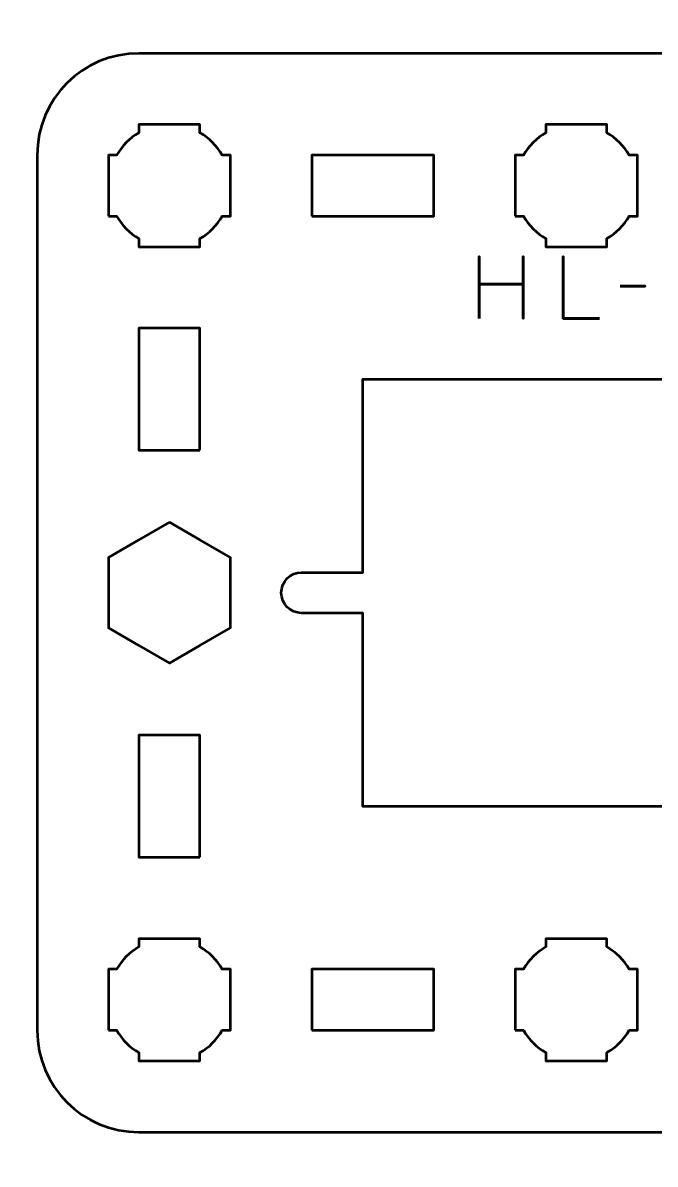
# Model space of a CAD drawing. Header units: centimetres. Extents: x -21 to 0, y -29.7 to 0.
# Drawn here: x -10.22 to -7.11, y -21.07 to -15.46 of the extents above; entities that cross this region are included whole.
import ezdxf

# ---------------------------------------------------------------- set-up
doc = ezdxf.new("R2010")
doc.units = ezdxf.units.CM
doc.header["$MEASUREMENT"] = 0
doc.layers.add('Layer 1', color=7, linetype='Continuous')

msp = doc.modelspace()

# ---------------------------------------------------------------- linework, layer by layer
at = {"layer": 'Layer 1', "color": 1, "lineweight": 53}
msp.add_open_spline([(-21.00003, -29.19995), (-21.00003, -29.19995), (-21.00003, -2.89992), (-21.00003, -2.89992), (-21.00003, -2.89992), (-21.00003, -2.81709), (-20.93286, -2.74992), (-20.85003, -2.74992), (-20.85003, -2.74992), (-20.7672, -2.74992), (-20.70003, -2.68275), (-20.70003, -2.59992), (-20.70003, -2.59992), (-20.70003, -2.51709), (-20.7672, -2.44992), (-20.85003, -2.44992), (-20.85003, -2.44992), (-20.93286, -2.44992), (-21.00003, -2.38275), (-21.00003, -2.29992), (-21.00003, -2.29992), (-21.00003, -2.21709), (-20.93286, -2.14992), (-20.85003, -2.14992), (-20.85003, -2.14992), (-20.7672, -2.14992), (-20.70003, -2.08275), (-20.70003, -1.99992), (-20.70003, -1.99992), (-20.70003, -1.91709), (-20.7672, -1.84992), (-20.85003, -1.84992), (-20.85003, -1.84992), (-20.93286, -1.84992), (-21.00003, -1.78275), (-21.00003, -1.69992), (-21.00003, -1.69992), (-21.00003, -1.61709), (-20.93286, -1.54992), (-20.85003, -1.54992), (-20.85003, -1.54992), (-20.7672, -1.54992), (-20.70003, -1.48275), (-20.70003, -1.39992), (-20.70003, -1.39992), (-20.70003, -1.31709), (-20.7672, -1.24992), (-20.85003, -1.24992), (-20.85003, -1.24992), (-20.93286, -1.24992), (-21.00003, -1.18275), (-21.00003, -1.09992), (-21.00003, -1.09992), (-21.00003, -1.09992), (-21.00003, -0.49992), (-21.00003, -0.49992), (-21.00003, -0.49992), (-21.00003, -0.22295), (-20.77694, 0.00004), (-20.49994, 0.00004), (-20.49994, 0.00004), (-20.49994, 0.00004), (-0.50008, 0.00004), (-0.50008, 0.00004), (-0.50008, 0.00004), (-0.22294, 0.00004), (0.00002, -0.22295), (0.00002, -0.49992), (0.00002, -0.49992), (0.00002, -0.49992), (0.00002, -29.19995), (0.00002, -29.19995), (0.00002, -29.19995), (0.00002, -29.47695), (-0.22294, -29.70004), (-0.50008, -29.70004), (-0.50008, -29.70004), (-0.50008, -29.70004), (-20.49994, -29.70004), (-20.49994, -29.70004), (-20.49994, -29.70004), (-20.77694, -29.70004), (-21.00003, -29.47695), (-21.00003, -29.19995)], degree=3, knots=[0, 0, 0, 0, 0.047619, 0.047619, 0.047619, 0.047619, 0.0952381, 0.0952381, 0.0952381, 0.0952381, 0.1428571, 0.1428571, 0.1428571, 0.1428571, 0.1904762, 0.1904762, 0.1904762, 0.1904762, 0.2380952, 0.2380952, 0.2380952, 0.2380952, 0.2857143, 0.2857143, 0.2857143, 0.2857143, 0.3333333, 0.3333333, 0.3333333, 0.3333333, 0.3809524, 0.3809524, 0.3809524, 0.3809524, 0.4285714, 0.4285714, 0.4285714, 0.4285714, 0.4761905, 0.4761905, 0.4761905, 0.4761905, 0.5238095, 0.5238095, 0.5238095, 0.5238095, 0.5714286, 0.5714286, 0.5714286, 0.5714286, 0.6190476, 0.6190476, 0.6190476, 0.6190476, 0.6666667, 0.6666667, 0.6666667, 0.6666667, 0.7142857, 0.7142857, 0.7142857, 0.7142857, 0.7619048, 0.7619048, 0.7619048, 0.7619048, 0.8095238, 0.8095238, 0.8095238, 0.8095238, 0.8571429, 0.8571429, 0.8571429, 0.8571429, 0.9047619, 0.9047619, 0.9047619, 0.9047619, 0.952381, 0.952381, 0.952381, 0.952381, 1, 1, 1, 1], dxfattribs=at)
at = {"layer": 'Layer 1', "color": 3, "lineweight": 53}
msp.add_open_spline([(-0.85004, -20.41233), (-0.85012, -20.68939), (-1.07319, -20.91227), (-1.35014, -20.91227), (-1.35014, -20.91227), (-4.11673, -20.91227), (-6.88335, -20.91227), (-9.64994, -20.91227), (-9.64994, -20.91227), (-9.92694, -20.91227), (-10.15004, -20.68918), (-10.15004, -20.41218), (-10.15004, -20.41218), (-10.15004, -20.41218), (-10.15004, -16.11232), (-10.15004, -16.11232), (-10.15004, -16.11232), (-10.15004, -15.83519), (-9.92694, -15.61223), (-9.64994, -15.61223), (-9.64994, -15.61223), (-6.88335, -15.61223), (-4.11673, -15.61223), (-1.35014, -15.61223), (-1.35014, -15.61223), (-1.07314, -15.61223), (-0.85004, -15.83532), (-0.85004, -16.11232), (-0.85004, -16.11232), (-0.85004, -16.11232), (-0.85004, -20.41233), (-0.85004, -20.41233)], degree=3, knots=[0, 0, 0, 0, 0.125, 0.125, 0.125, 0.125, 0.25, 0.25, 0.25, 0.25, 0.375, 0.375, 0.375, 0.375, 0.5, 0.5, 0.5, 0.5, 0.625, 0.625, 0.625, 0.625, 0.75, 0.75, 0.75, 0.75, 0.875, 0.875, 0.875, 0.875, 1, 1, 1, 1], dxfattribs=at)
at = {"layer": 'Layer 1', "lineweight": 53}
for points, knots in [([(-9.79999, -16.41232), (-9.79999, -16.41232), (-9.79999, -16.2638), (-9.79999, -16.2638), (-9.79999, -16.2638), (-9.79999, -16.2638), (-9.80001, -16.26225), (-9.80001, -16.26225), (-9.80001, -16.26225), (-9.80001, -16.26225), (-9.79999, -16.2607), (-9.79999, -16.2607), (-9.79999, -16.2607), (-9.79999, -16.2607), (-9.79999, -16.11232), (-9.79999, -16.11232), (-9.79999, -16.11232), (-9.79999, -16.11232), (-9.7599, -16.11232), (-9.7599, -16.11232), (-9.7599, -16.11232), (-9.73355, -16.06675), (-9.69555, -16.02877), (-9.65, -16.00241), (-9.65, -16.00241), (-9.65, -16.00241), (-9.65, -15.96232), (-9.65, -15.96232), (-9.65, -15.96232), (-9.65, -15.96232), (-9.50595, -15.96232), (-9.50595, -15.96232), (-9.50595, -15.96232), (-9.50595, -15.96232), (-9.50001, -15.96226), (-9.50001, -15.96226), (-9.50001, -15.96226), (-9.50001, -15.96226), (-9.49407, -15.96232), (-9.49407, -15.96232), (-9.49407, -15.96232), (-9.49407, -15.96232), (-9.35, -15.96232), (-9.35, -15.96232), (-9.35, -15.96232), (-9.35, -15.96232), (-9.35, -16.00239), (-9.35, -16.00239), (-9.35, -16.00239), (-9.30443, -16.02875), (-9.26644, -16.06674), (-9.2401, -16.11232), (-9.2401, -16.11232), (-9.2401, -16.11232), (-9.2, -16.11232), (-9.2, -16.11232), (-9.2, -16.11232), (-9.2, -16.11232), (-9.2, -16.41232), (-9.2, -16.41232), (-9.2, -16.41232), (-9.2, -16.41232), (-9.24019, -16.41232), (-9.24019, -16.41232), (-9.24019, -16.41232), (-9.26653, -16.45782), (-9.30449, -16.49576), (-9.35, -16.5221), (-9.35, -16.5221), (-9.35, -16.5221), (-9.35, -16.56231), (-9.35, -16.56231), (-9.35, -16.56231), (-9.35, -16.56231), (-9.65, -16.56231), (-9.65, -16.56231), (-9.65, -16.56231), (-9.65, -16.56231), (-9.65, -16.52208), (-9.65, -16.52208), (-9.65, -16.52208), (-9.6955, -16.49574), (-9.73346, -16.45781), (-9.7598, -16.41232), (-9.7598, -16.41232), (-9.7598, -16.41232), (-9.79999, -16.41232), (-9.79999, -16.41232)], [0, 0, 0, 0, 0.0454545, 0.0454545, 0.0454545, 0.0454545, 0.0909091, 0.0909091, 0.0909091, 0.0909091, 0.1363636, 0.1363636, 0.1363636, 0.1363636, 0.1818182, 0.1818182, 0.1818182, 0.1818182, 0.2272727, 0.2272727, 0.2272727, 0.2272727, 0.2727273, 0.2727273, 0.2727273, 0.2727273, 0.3181818, 0.3181818, 0.3181818, 0.3181818, 0.3636364, 0.3636364, 0.3636364, 0.3636364, 0.4090909, 0.4090909, 0.4090909, 0.4090909, 0.4545455, 0.4545455, 0.4545455, 0.4545455, 0.5, 0.5, 0.5, 0.5, 0.5454545, 0.5454545, 0.5454545, 0.5454545, 0.5909091, 0.5909091, 0.5909091, 0.5909091, 0.6363636, 0.6363636, 0.6363636, 0.6363636, 0.6818182, 0.6818182, 0.6818182, 0.6818182, 0.7272727, 0.7272727, 0.7272727, 0.7272727, 0.7727273, 0.7727273, 0.7727273, 0.7727273, 0.8181818, 0.8181818, 0.8181818, 0.8181818, 0.8636364, 0.8636364, 0.8636364, 0.8636364, 0.9090909, 0.9090909, 0.9090909, 0.9090909, 0.9545455, 0.9545455, 0.9545455, 0.9545455, 1, 1, 1, 1]), ([(-7.79999, -16.41232), (-7.79999, -16.41232), (-7.79999, -16.2638), (-7.79999, -16.2638), (-7.79999, -16.2638), (-7.79999, -16.2638), (-7.80001, -16.26225), (-7.80001, -16.26225), (-7.80001, -16.26225), (-7.80001, -16.26225), (-7.79999, -16.2607), (-7.79999, -16.2607), (-7.79999, -16.2607), (-7.79999, -16.2607), (-7.79999, -16.11232), (-7.79999, -16.11232), (-7.79999, -16.11232), (-7.79999, -16.11232), (-7.7599, -16.11232), (-7.7599, -16.11232), (-7.7599, -16.11232), (-7.73355, -16.06675), (-7.69555, -16.02877), (-7.65, -16.00241), (-7.65, -16.00241), (-7.65, -16.00241), (-7.65, -15.96232), (-7.65, -15.96232), (-7.65, -15.96232), (-7.65, -15.96232), (-7.50595, -15.96232), (-7.50595, -15.96232), (-7.50595, -15.96232), (-7.50595, -15.96232), (-7.50001, -15.96226), (-7.50001, -15.96226), (-7.50001, -15.96226), (-7.50001, -15.96226), (-7.49407, -15.96232), (-7.49407, -15.96232), (-7.49407, -15.96232), (-7.49407, -15.96232), (-7.35, -15.96232), (-7.35, -15.96232), (-7.35, -15.96232), (-7.35, -15.96232), (-7.35, -16.00239), (-7.35, -16.00239), (-7.35, -16.00239), (-7.30443, -16.02875), (-7.26644, -16.06674), (-7.2401, -16.11232), (-7.2401, -16.11232), (-7.2401, -16.11232), (-7.2, -16.11232), (-7.2, -16.11232), (-7.2, -16.11232), (-7.2, -16.11232), (-7.2, -16.41232), (-7.2, -16.41232), (-7.2, -16.41232), (-7.2, -16.41232), (-7.24019, -16.41232), (-7.24019, -16.41232), (-7.24019, -16.41232), (-7.26653, -16.45782), (-7.30449, -16.49576), (-7.35, -16.5221), (-7.35, -16.5221), (-7.35, -16.5221), (-7.35, -16.56231), (-7.35, -16.56231), (-7.35, -16.56231), (-7.35, -16.56231), (-7.65, -16.56231), (-7.65, -16.56231), (-7.65, -16.56231), (-7.65, -16.56231), (-7.65, -16.52208), (-7.65, -16.52208), (-7.65, -16.52208), (-7.6955, -16.49574), (-7.73346, -16.45781), (-7.7598, -16.41232), (-7.7598, -16.41232), (-7.7598, -16.41232), (-7.79999, -16.41232), (-7.79999, -16.41232)], [0, 0, 0, 0, 0.0454545, 0.0454545, 0.0454545, 0.0454545, 0.0909091, 0.0909091, 0.0909091, 0.0909091, 0.1363636, 0.1363636, 0.1363636, 0.1363636, 0.1818182, 0.1818182, 0.1818182, 0.1818182, 0.2272727, 0.2272727, 0.2272727, 0.2272727, 0.2727273, 0.2727273, 0.2727273, 0.2727273, 0.3181818, 0.3181818, 0.3181818, 0.3181818, 0.3636364, 0.3636364, 0.3636364, 0.3636364, 0.4090909, 0.4090909, 0.4090909, 0.4090909, 0.4545455, 0.4545455, 0.4545455, 0.4545455, 0.5, 0.5, 0.5, 0.5, 0.5454545, 0.5454545, 0.5454545, 0.5454545, 0.5909091, 0.5909091, 0.5909091, 0.5909091, 0.6363636, 0.6363636, 0.6363636, 0.6363636, 0.6818182, 0.6818182, 0.6818182, 0.6818182, 0.7272727, 0.7272727, 0.7272727, 0.7272727, 0.7727273, 0.7727273, 0.7727273, 0.7727273, 0.8181818, 0.8181818, 0.8181818, 0.8181818, 0.8636364, 0.8636364, 0.8636364, 0.8636364, 0.9090909, 0.9090909, 0.9090909, 0.9090909, 0.9545455, 0.9545455, 0.9545455, 0.9545455, 1, 1, 1, 1]), ([(-8.79999, -16.41232), (-8.79999, -16.41232), (-8.79999, -16.11232), (-8.79999, -16.11232), (-8.79999, -16.11232), (-8.79999, -16.11232), (-8.2, -16.11232), (-8.2, -16.11232), (-8.2, -16.11232), (-8.2, -16.11232), (-8.2, -16.41232), (-8.2, -16.41232), (-8.2, -16.41232), (-8.2, -16.41232), (-8.79999, -16.41232), (-8.79999, -16.41232)], [0, 0, 0, 0, 0.25, 0.25, 0.25, 0.25, 0.5, 0.5, 0.5, 0.5, 0.75, 0.75, 0.75, 0.75, 1, 1, 1, 1]), ([(-9.35009, -17.56232), (-9.35009, -17.56232), (-9.6501, -17.56232), (-9.6501, -17.56232), (-9.6501, -17.56232), (-9.6501, -17.56232), (-9.6501, -16.96233), (-9.6501, -16.96233), (-9.6501, -16.96233), (-9.6501, -16.96233), (-9.35009, -16.96233), (-9.35009, -16.96233), (-9.35009, -16.96233), (-9.35009, -16.96233), (-9.35009, -17.56232), (-9.35009, -17.56232)], [0, 0, 0, 0, 0.25, 0.25, 0.25, 0.25, 0.5, 0.5, 0.5, 0.5, 0.75, 0.75, 0.75, 0.75, 1, 1, 1, 1]), ([(-7.50004, -19.31223), (-6.43655, -19.31224), (-5.65488, -19.31225), (-4.45004, -19.31225), (-4.45004, -19.31225), (-4.45004, -19.31225), (-4.45004, -18.36223), (-4.45004, -18.36223), (-4.45004, -18.36223), (-4.45004, -18.36223), (-4.14999, -18.36223), (-4.14999, -18.36223), (-4.14999, -18.36223), (-4.09478, -18.36223), (-4.04999, -18.31744), (-4.04999, -18.26223), (-4.04999, -18.26223), (-4.04999, -18.20702), (-4.09478, -18.16223), (-4.14999, -18.16223), (-4.14999, -18.16223), (-4.14999, -18.16223), (-4.45004, -18.16223), (-4.45004, -18.16223), (-4.45004, -18.16223), (-4.45004, -18.16223), (-4.45004, -17.21226), (-4.45004, -17.21226), (-4.45004, -17.21226), (-5.65485, -17.21226), (-6.43656, -17.21225), (-7.50004, -17.21225), (-7.50004, -17.21225), (-7.50004, -17.21225), (-8.55004, -17.21225), (-8.55004, -17.21225), (-8.55004, -17.21225), (-8.55004, -17.21225), (-8.55004, -18.16227), (-8.55004, -18.16227), (-8.55004, -18.16227), (-8.55004, -18.16227), (-8.85009, -18.16227), (-8.85009, -18.16227), (-8.85009, -18.16227), (-8.9053, -18.16227), (-8.95009, -18.20706), (-8.95009, -18.26227), (-8.95009, -18.26227), (-8.95009, -18.31748), (-8.9053, -18.36227), (-8.85009, -18.36227), (-8.85009, -18.36227), (-8.85009, -18.36227), (-8.55004, -18.36227), (-8.55004, -18.36227), (-8.55004, -18.36227), (-8.55004, -18.36227), (-8.55004, -19.31224), (-8.55004, -19.31224), (-8.55004, -19.31224), (-8.55004, -19.31224), (-7.50004, -19.31223), (-7.50004, -19.31223)], [0, 0, 0, 0, 0.0625, 0.0625, 0.0625, 0.0625, 0.125, 0.125, 0.125, 0.125, 0.1875, 0.1875, 0.1875, 0.1875, 0.25, 0.25, 0.25, 0.25, 0.3125, 0.3125, 0.3125, 0.3125, 0.375, 0.375, 0.375, 0.375, 0.4375, 0.4375, 0.4375, 0.4375, 0.5, 0.5, 0.5, 0.5, 0.5625, 0.5625, 0.5625, 0.5625, 0.625, 0.625, 0.625, 0.625, 0.6875, 0.6875, 0.6875, 0.6875, 0.75, 0.75, 0.75, 0.75, 0.8125, 0.8125, 0.8125, 0.8125, 0.875, 0.875, 0.875, 0.875, 0.9375, 0.9375, 0.9375, 0.9375, 1, 1, 1, 1]), ([(-9.5, -17.91587), (-9.5, -17.91587), (-9.34999, -18.00247), (-9.34999, -18.00247), (-9.34999, -18.00247), (-9.34999, -18.00247), (-9.2, -18.08907), (-9.2, -18.08907), (-9.2, -18.08907), (-9.2, -18.08907), (-9.2, -18.26228), (-9.2, -18.26228), (-9.2, -18.26228), (-9.2, -18.26228), (-9.2, -18.43549), (-9.2, -18.43549), (-9.2, -18.43549), (-9.2, -18.43549), (-9.34999, -18.52209), (-9.34999, -18.52209), (-9.34999, -18.52209), (-9.34999, -18.52209), (-9.5, -18.60869), (-9.5, -18.60869), (-9.5, -18.60869), (-9.5, -18.60869), (-9.65001, -18.52209), (-9.65001, -18.52209), (-9.65001, -18.52209), (-9.65001, -18.52209), (-9.8, -18.43549), (-9.8, -18.43549), (-9.8, -18.43549), (-9.8, -18.43549), (-9.8, -18.26228), (-9.8, -18.26228), (-9.8, -18.26228), (-9.8, -18.26228), (-9.8, -18.08907), (-9.8, -18.08907), (-9.8, -18.08907), (-9.8, -18.08907), (-9.65001, -18.00247), (-9.65001, -18.00247), (-9.65001, -18.00247), (-9.65001, -18.00247), (-9.5, -17.91587), (-9.5, -17.91587)], [0, 0, 0, 0, 0.0833333, 0.0833333, 0.0833333, 0.0833333, 0.1666667, 0.1666667, 0.1666667, 0.1666667, 0.25, 0.25, 0.25, 0.25, 0.3333333, 0.3333333, 0.3333333, 0.3333333, 0.4166667, 0.4166667, 0.4166667, 0.4166667, 0.5, 0.5, 0.5, 0.5, 0.5833333, 0.5833333, 0.5833333, 0.5833333, 0.6666667, 0.6666667, 0.6666667, 0.6666667, 0.75, 0.75, 0.75, 0.75, 0.8333333, 0.8333333, 0.8333333, 0.8333333, 0.9166667, 0.9166667, 0.9166667, 0.9166667, 1, 1, 1, 1]), ([(-9.35009, -19.56232), (-9.35009, -19.56232), (-9.6501, -19.56232), (-9.6501, -19.56232), (-9.6501, -19.56232), (-9.6501, -19.56232), (-9.6501, -18.96233), (-9.6501, -18.96233), (-9.6501, -18.96233), (-9.6501, -18.96233), (-9.35009, -18.96233), (-9.35009, -18.96233), (-9.35009, -18.96233), (-9.35009, -18.96233), (-9.35009, -19.56232), (-9.35009, -19.56232)], [0, 0, 0, 0, 0.25, 0.25, 0.25, 0.25, 0.5, 0.5, 0.5, 0.5, 0.75, 0.75, 0.75, 0.75, 1, 1, 1, 1]), ([(-9.79999, -20.41232), (-9.79999, -20.41232), (-9.79999, -20.2638), (-9.79999, -20.2638), (-9.79999, -20.2638), (-9.79999, -20.2638), (-9.80001, -20.26225), (-9.80001, -20.26225), (-9.80001, -20.26225), (-9.80001, -20.26225), (-9.79999, -20.2607), (-9.79999, -20.2607), (-9.79999, -20.2607), (-9.79999, -20.2607), (-9.79999, -20.11232), (-9.79999, -20.11232), (-9.79999, -20.11232), (-9.79999, -20.11232), (-9.7599, -20.11232), (-9.7599, -20.11232), (-9.7599, -20.11232), (-9.73355, -20.06675), (-9.69555, -20.02877), (-9.65, -20.00241), (-9.65, -20.00241), (-9.65, -20.00241), (-9.65, -19.96232), (-9.65, -19.96232), (-9.65, -19.96232), (-9.65, -19.96232), (-9.50595, -19.96232), (-9.50595, -19.96232), (-9.50595, -19.96232), (-9.50595, -19.96232), (-9.50001, -19.96226), (-9.50001, -19.96226), (-9.50001, -19.96226), (-9.50001, -19.96226), (-9.49407, -19.96232), (-9.49407, -19.96232), (-9.49407, -19.96232), (-9.49407, -19.96232), (-9.35, -19.96232), (-9.35, -19.96232), (-9.35, -19.96232), (-9.35, -19.96232), (-9.35, -20.00239), (-9.35, -20.00239), (-9.35, -20.00239), (-9.30443, -20.02875), (-9.26644, -20.06674), (-9.2401, -20.11232), (-9.2401, -20.11232), (-9.2401, -20.11232), (-9.2, -20.11232), (-9.2, -20.11232), (-9.2, -20.11232), (-9.2, -20.11232), (-9.2, -20.41232), (-9.2, -20.41232), (-9.2, -20.41232), (-9.2, -20.41232), (-9.24019, -20.41232), (-9.24019, -20.41232), (-9.24019, -20.41232), (-9.26653, -20.45782), (-9.30449, -20.49576), (-9.35, -20.5221), (-9.35, -20.5221), (-9.35, -20.5221), (-9.35, -20.56231), (-9.35, -20.56231), (-9.35, -20.56231), (-9.35, -20.56231), (-9.65, -20.56231), (-9.65, -20.56231), (-9.65, -20.56231), (-9.65, -20.56231), (-9.65, -20.52208), (-9.65, -20.52208), (-9.65, -20.52208), (-9.6955, -20.49574), (-9.73346, -20.45781), (-9.7598, -20.41232), (-9.7598, -20.41232), (-9.7598, -20.41232), (-9.79999, -20.41232), (-9.79999, -20.41232)], [0, 0, 0, 0, 0.0454545, 0.0454545, 0.0454545, 0.0454545, 0.0909091, 0.0909091, 0.0909091, 0.0909091, 0.1363636, 0.1363636, 0.1363636, 0.1363636, 0.1818182, 0.1818182, 0.1818182, 0.1818182, 0.2272727, 0.2272727, 0.2272727, 0.2272727, 0.2727273, 0.2727273, 0.2727273, 0.2727273, 0.3181818, 0.3181818, 0.3181818, 0.3181818, 0.3636364, 0.3636364, 0.3636364, 0.3636364, 0.4090909, 0.4090909, 0.4090909, 0.4090909, 0.4545455, 0.4545455, 0.4545455, 0.4545455, 0.5, 0.5, 0.5, 0.5, 0.5454545, 0.5454545, 0.5454545, 0.5454545, 0.5909091, 0.5909091, 0.5909091, 0.5909091, 0.6363636, 0.6363636, 0.6363636, 0.6363636, 0.6818182, 0.6818182, 0.6818182, 0.6818182, 0.7272727, 0.7272727, 0.7272727, 0.7272727, 0.7727273, 0.7727273, 0.7727273, 0.7727273, 0.8181818, 0.8181818, 0.8181818, 0.8181818, 0.8636364, 0.8636364, 0.8636364, 0.8636364, 0.9090909, 0.9090909, 0.9090909, 0.9090909, 0.9545455, 0.9545455, 0.9545455, 0.9545455, 1, 1, 1, 1]), ([(-7.79999, -20.41232), (-7.79999, -20.41232), (-7.79999, -20.2638), (-7.79999, -20.2638), (-7.79999, -20.2638), (-7.79999, -20.2638), (-7.80001, -20.26225), (-7.80001, -20.26225), (-7.80001, -20.26225), (-7.80001, -20.26225), (-7.79999, -20.2607), (-7.79999, -20.2607), (-7.79999, -20.2607), (-7.79999, -20.2607), (-7.79999, -20.11232), (-7.79999, -20.11232), (-7.79999, -20.11232), (-7.79999, -20.11232), (-7.7599, -20.11232), (-7.7599, -20.11232), (-7.7599, -20.11232), (-7.73355, -20.06675), (-7.69555, -20.02877), (-7.65, -20.00241), (-7.65, -20.00241), (-7.65, -20.00241), (-7.65, -19.96232), (-7.65, -19.96232), (-7.65, -19.96232), (-7.65, -19.96232), (-7.50595, -19.96232), (-7.50595, -19.96232), (-7.50595, -19.96232), (-7.50595, -19.96232), (-7.50001, -19.96226), (-7.50001, -19.96226), (-7.50001, -19.96226), (-7.50001, -19.96226), (-7.49407, -19.96232), (-7.49407, -19.96232), (-7.49407, -19.96232), (-7.49407, -19.96232), (-7.35, -19.96232), (-7.35, -19.96232), (-7.35, -19.96232), (-7.35, -19.96232), (-7.35, -20.00239), (-7.35, -20.00239), (-7.35, -20.00239), (-7.30443, -20.02875), (-7.26644, -20.06674), (-7.2401, -20.11232), (-7.2401, -20.11232), (-7.2401, -20.11232), (-7.2, -20.11232), (-7.2, -20.11232), (-7.2, -20.11232), (-7.2, -20.11232), (-7.2, -20.41232), (-7.2, -20.41232), (-7.2, -20.41232), (-7.2, -20.41232), (-7.24019, -20.41232), (-7.24019, -20.41232), (-7.24019, -20.41232), (-7.26653, -20.45782), (-7.30449, -20.49576), (-7.35, -20.5221), (-7.35, -20.5221), (-7.35, -20.5221), (-7.35, -20.56231), (-7.35, -20.56231), (-7.35, -20.56231), (-7.35, -20.56231), (-7.65, -20.56231), (-7.65, -20.56231), (-7.65, -20.56231), (-7.65, -20.56231), (-7.65, -20.52208), (-7.65, -20.52208), (-7.65, -20.52208), (-7.6955, -20.49574), (-7.73346, -20.45781), (-7.7598, -20.41232), (-7.7598, -20.41232), (-7.7598, -20.41232), (-7.79999, -20.41232), (-7.79999, -20.41232)], [0, 0, 0, 0, 0.0454545, 0.0454545, 0.0454545, 0.0454545, 0.0909091, 0.0909091, 0.0909091, 0.0909091, 0.1363636, 0.1363636, 0.1363636, 0.1363636, 0.1818182, 0.1818182, 0.1818182, 0.1818182, 0.2272727, 0.2272727, 0.2272727, 0.2272727, 0.2727273, 0.2727273, 0.2727273, 0.2727273, 0.3181818, 0.3181818, 0.3181818, 0.3181818, 0.3636364, 0.3636364, 0.3636364, 0.3636364, 0.4090909, 0.4090909, 0.4090909, 0.4090909, 0.4545455, 0.4545455, 0.4545455, 0.4545455, 0.5, 0.5, 0.5, 0.5, 0.5454545, 0.5454545, 0.5454545, 0.5454545, 0.5909091, 0.5909091, 0.5909091, 0.5909091, 0.6363636, 0.6363636, 0.6363636, 0.6363636, 0.6818182, 0.6818182, 0.6818182, 0.6818182, 0.7272727, 0.7272727, 0.7272727, 0.7272727, 0.7727273, 0.7727273, 0.7727273, 0.7727273, 0.8181818, 0.8181818, 0.8181818, 0.8181818, 0.8636364, 0.8636364, 0.8636364, 0.8636364, 0.9090909, 0.9090909, 0.9090909, 0.9090909, 0.9545455, 0.9545455, 0.9545455, 0.9545455, 1, 1, 1, 1]), ([(-8.79999, -20.41218), (-8.79999, -20.41218), (-8.79999, -20.11217), (-8.79999, -20.11217), (-8.79999, -20.11217), (-8.79999, -20.11217), (-8.2, -20.11217), (-8.2, -20.11217), (-8.2, -20.11217), (-8.2, -20.11217), (-8.2, -20.41218), (-8.2, -20.41218), (-8.2, -20.41218), (-8.2, -20.41218), (-8.79999, -20.41218), (-8.79999, -20.41218)], [0, 0, 0, 0, 0.25, 0.25, 0.25, 0.25, 0.5, 0.5, 0.5, 0.5, 0.75, 0.75, 0.75, 0.75, 1, 1, 1, 1])]:
    msp.add_open_spline(points, degree=3, knots=knots, dxfattribs=at)
at = {"layer": 'Layer 1', "color": 5, "lineweight": 53}
for points, knots in [([(-7.97733, -16.91509), (-7.97733, -16.91509), (-7.97733, -16.74618), (-7.97733, -16.74618), (-7.97733, -16.74618), (-7.97733, -16.74618), (-7.76186, -16.74618), (-7.76186, -16.74618), (-7.76186, -16.74618), (-7.76186, -16.74618), (-7.76186, -16.91509), (-7.76186, -16.91509), (-7.76186, -16.91509), (-7.76186, -16.91509), (-7.76186, -16.61029), (-7.76186, -16.61029), (-7.76186, -16.61029), (-7.76186, -16.61029), (-7.76186, -16.74618), (-7.76186, -16.74618), (-7.76186, -16.74618), (-7.76186, -16.74618), (-7.97733, -16.74618), (-7.97733, -16.74618), (-7.97733, -16.74618), (-7.97733, -16.74618), (-7.97733, -16.61029), (-7.97733, -16.61029), (-7.97733, -16.61029), (-7.97733, -16.61029), (-7.97733, -16.91509), (-7.97733, -16.91509)], [0, 0, 0, 0, 0.125, 0.125, 0.125, 0.125, 0.25, 0.25, 0.25, 0.25, 0.375, 0.375, 0.375, 0.375, 0.5, 0.5, 0.5, 0.5, 0.625, 0.625, 0.625, 0.625, 0.75, 0.75, 0.75, 0.75, 0.875, 0.875, 0.875, 0.875, 1, 1, 1, 1]), ([(-7.38594, -16.91509), (-7.38594, -16.91509), (-7.56416, -16.91509), (-7.56416, -16.91509), (-7.56416, -16.91509), (-7.56416, -16.91509), (-7.56416, -16.60987), (-7.56416, -16.60987), (-7.56416, -16.60987), (-7.56416, -16.60987), (-7.56416, -16.91509), (-7.56416, -16.91509), (-7.56416, -16.91509), (-7.56416, -16.91509), (-7.38594, -16.91509), (-7.38594, -16.91509)], [0, 0, 0, 0, 0.25, 0.25, 0.25, 0.25, 0.5, 0.5, 0.5, 0.5, 0.75, 0.75, 0.75, 0.75, 1, 1, 1, 1]), ([(-7.28392, -16.75549), (-7.28392, -16.75549), (-7.16073, -16.75549), (-7.16073, -16.75549), (-7.16073, -16.75549), (-7.16073, -16.75549), (-7.28392, -16.75549), (-7.28392, -16.75549)], [0, 0, 0, 0, 0.5, 0.5, 0.5, 0.5, 1, 1, 1, 1])]:
    msp.add_open_spline(points, degree=3, knots=knots, dxfattribs=at)

doc.saveas('drawing.dxf')
